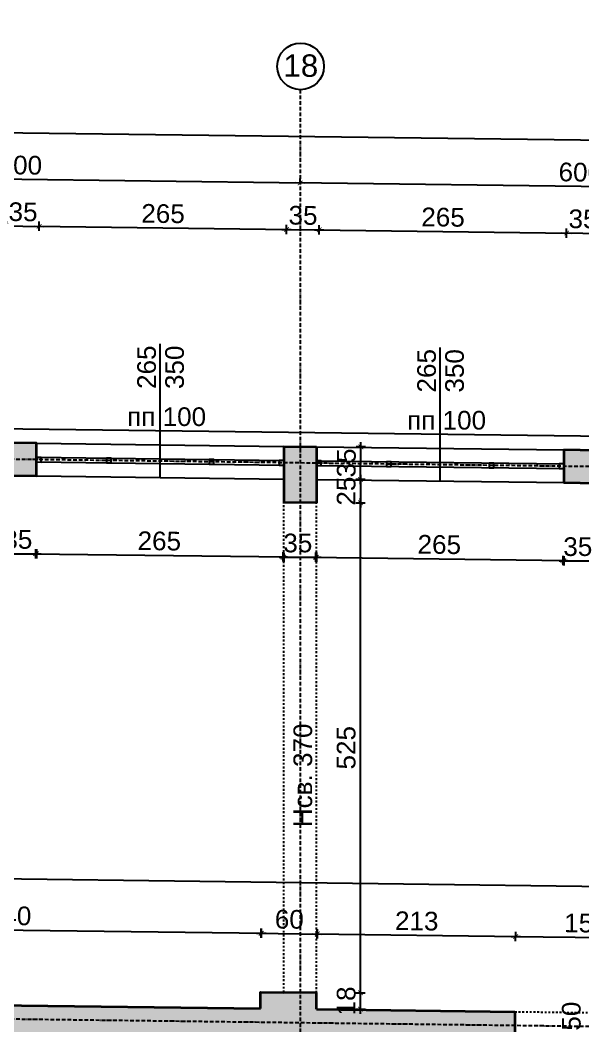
# Model space of a CAD drawing. Header units: inches. Extents: x -72385 to 39588, y -6525 to 66685.
# Drawn here: x -43225 to -42622, y 9387 to 10465 of the extents above; entities that cross this region are included whole.
import ezdxf

# ---------------------------------------------------------------- set-up
doc = ezdxf.new("R2010")
doc.units = ezdxf.units.IN
doc.header["$MEASUREMENT"] = 0
doc.linetypes.add('DashDot', pattern=[0.6, 0.4, -0.1, 0, -0.1])
doc.linetypes.add('Hidden', pattern=[0.4, 0.2, -0.2])
for name, color, linetype, lineweight in [('Изгледни линии', 253, 'Continuous', 25), ('Надписи Hсв', 252, 'Continuous', 25), ('Надписи врати', 252, 'Continuous', 25), ('Надписи коти външни', 252, 'Continuous', 25), ('Надписи коти вътрешни', 252, 'Continuous', 25), ('Надписи Оси', 252, 'Continuous', 25), ('Надписи прозорци', 252, 'Continuous', 25), ('Оси', 252, 'DashDot', 25), ('Прозорци', 251, 'Continuous', 25), ('Пунктир', 253, 'Hidden', 25), ('Разрезни линии', 7, 'Continuous', 35), ('Щрих стени', 254, 'Continuous', 25)]:
    doc.layers.add(name, color=color, linetype=linetype, lineweight=lineweight)
doc.styles.add('Arial Regular', font='arial.ttf')
doc.styles.get("Standard").update_dxf_attribs({"font": 'arial.ttf'})
doc.dimstyles.new('Annotative', dxfattribs={"dimscale": 0, "dimtxt": 20, "dimasz": 5, "dimexe": 5, "dimexo": 5, "dimgap": 5, "dimtad": 1, "dimdec": 0, "dimzin": 0, "dimdsep": 46, "dimtxsty": 'Standard', "dimblk": 'ARCHTICK', "dimcen": 5, "dimdle": 5, "dimadec": 0, "dimazin": 0, "dimtfac": 1, "dimtdec": 0, "dimtofl": 0, "dimtmove": 0, "dimatfit": 3, "dimldrblk": 'ARCHTICK', "dimfxl": 5, "dimfxlon": 1, "dimtolj": 1, "dimtzin": 0, "dimarcsym": 1})

# ---------------------------------------------------------------- blocks, each defined once
blk = doc.blocks.new('_ArchTick')
at = {"color": 0, "linetype": 'ByBlock', "const_width": 0.15}
blk.add_lwpolyline([(-0.5, -0.5), (0.5, 0.5)], dxfattribs=at)
blk = doc.blocks.new('*D1439')
at = {"layer": 'Defpoints', "color": 0, "ltscale": 50, "transparency": 16777216}
for p in [(-43242.3, 9977), (-43207.3, 9976.5), (-43207.3, 9893.1)]:
    blk.add_point(p, dxfattribs=at)
at = {"layer": 'Надписи коти вътрешни', "color": 0, "lineweight": -2, "ltscale": 50, "transparency": 16777216}
for p, q in [((-43242.3, 9898.1), (-43242.3, 9888.1)), ((-43207.3, 9898.1), (-43207.3, 9888.1)), ((-43247.3, 9893.1), (-43202.3, 9893.1))]:
    blk.add_line(p, q, dxfattribs=at)
at = {"layer": 'Надписи коти вътрешни', "color": 0, "lineweight": -2, "ltscale": 50, "transparency": 16777216, "xscale": 5, "yscale": 5, "zscale": 5, "rotation": 180}
blk.add_blockref('_ArchTick', (-43242.3, 9893.1), dxfattribs=at)
at = {"layer": 'Надписи коти вътрешни', "color": 0, "lineweight": -2, "ltscale": 50, "transparency": 16777216, "xscale": 5, "yscale": 5, "zscale": 5}
blk.add_blockref('_ArchTick', (-43207.3, 9893.1), dxfattribs=at)
at = {"layer": 'Надписи коти вътрешни', "color": 0, "ltscale": 50, "transparency": 16777216, "insert": (-43227.3, 9908.3), "char_height": 20, "attachment_point": 5}
blk.add_mtext('\\A1;35', dxfattribs=at)
blk = doc.blocks.new('*D1440')
at = {"layer": 'Defpoints', "color": 0, "ltscale": 50, "transparency": 16777216}
for p in [(-43207.3, 9976.5), (-42942.3, 9973.1), (-42943.4, 9889.8)]:
    blk.add_point(p, dxfattribs=at)
at = {"layer": 'Надписи коти вътрешни', "color": 0, "lineweight": -2, "ltscale": 50, "transparency": 16777216}
for p, q in [((-43208.3, 9898.2), (-43208.5, 9888.2)), ((-42943.3, 9894.8), (-42943.5, 9884.8)), ((-43213.4, 9893.2), (-42938.4, 9889.7))]:
    blk.add_line(p, q, dxfattribs=at)
at = {"layer": 'Надписи коти вътрешни', "color": 0, "lineweight": -2, "ltscale": 50, "transparency": 16777216, "xscale": 5, "yscale": 5, "zscale": 5}
for p, rotation in [((-43208.4, 9893.2), 179.2706286525463), ((-42943.4, 9889.8), 359.2706286525462)]:
    blk.add_blockref('_ArchTick', p, dxfattribs=dict(at, rotation=rotation))
at = {"layer": 'Надписи коти вътрешни', "color": 0, "ltscale": 50, "transparency": 16777216, "insert": (-43075.7, 9906.7), "char_height": 20, "attachment_point": 5, "rotation": 359.2706}
blk.add_mtext('\\A1;265', dxfattribs=at)
blk = doc.blocks.new('*D1441')
at = {"layer": 'Defpoints', "color": 0, "ltscale": 50, "transparency": 16777216}
for p in [(-42942.3, 9973.1), (-42907.3, 9972.7), (-42907.3, 9889.3)]:
    blk.add_point(p, dxfattribs=at)
at = {"layer": 'Надписи коти вътрешни', "color": 0, "lineweight": -2, "ltscale": 50, "transparency": 16777216}
for p, q in [((-42942.3, 9894.3), (-42942.3, 9884.3)), ((-42907.3, 9894.3), (-42907.3, 9884.3)), ((-42947.3, 9889.3), (-42902.3, 9889.3))]:
    blk.add_line(p, q, dxfattribs=at)
at = {"layer": 'Надписи коти вътрешни', "color": 0, "lineweight": -2, "ltscale": 50, "transparency": 16777216, "xscale": 5, "yscale": 5, "zscale": 5, "rotation": 180}
blk.add_blockref('_ArchTick', (-42942.3, 9889.3), dxfattribs=at)
at = {"layer": 'Надписи коти вътрешни', "color": 0, "lineweight": -2, "ltscale": 50, "transparency": 16777216, "xscale": 5, "yscale": 5, "zscale": 5}
blk.add_blockref('_ArchTick', (-42907.3, 9889.3), dxfattribs=at)
at = {"layer": 'Надписи коти вътрешни', "color": 0, "ltscale": 50, "transparency": 16777216, "insert": (-42927.3, 9904.5), "char_height": 20, "attachment_point": 5}
blk.add_mtext('\\A1;35', dxfattribs=at)
blk = doc.blocks.new('*D1442')
at = {"layer": 'Defpoints', "color": 0, "ltscale": 50, "transparency": 16777216}
for p in [(-42907.3, 9972.7), (-42642.3, 9969.3), (-42643.4, 9886)]:
    blk.add_point(p, dxfattribs=at)
at = {"layer": 'Надписи коти вътрешни', "color": 0, "lineweight": -2, "ltscale": 50, "transparency": 16777216}
for p, q in [((-42908.3, 9894.4), (-42908.5, 9884.4)), ((-42913.4, 9889.4), (-42638.4, 9885.9)), ((-42643.3, 9891), (-42643.5, 9881))]:
    blk.add_line(p, q, dxfattribs=at)
at = {"layer": 'Надписи коти вътрешни', "color": 0, "lineweight": -2, "ltscale": 50, "transparency": 16777216, "xscale": 5, "yscale": 5, "zscale": 5}
for p, rotation in [((-42908.4, 9889.4), 179.2706286525463), ((-42643.4, 9886), 359.2706286525462)]:
    blk.add_blockref('_ArchTick', p, dxfattribs=dict(at, rotation=rotation))
at = {"layer": 'Надписи коти вътрешни', "color": 0, "ltscale": 50, "transparency": 16777216, "insert": (-42775.7, 9902.9), "char_height": 20, "attachment_point": 5, "rotation": 359.2706}
blk.add_mtext('\\A1;265', dxfattribs=at)
blk = doc.blocks.new('*D1443')
at = {"layer": 'Defpoints', "color": 0, "ltscale": 50, "transparency": 16777216}
for p in [(-42642.3, 9969.3), (-42607.3, 9968.9), (-42607.3, 9885.4)]:
    blk.add_point(p, dxfattribs=at)
at = {"layer": 'Надписи коти вътрешни', "color": 0, "lineweight": -2, "ltscale": 50, "transparency": 16777216}
for p, q in [((-42647.3, 9885.4), (-42602.3, 9885.4)), ((-42642.3, 9890.4), (-42642.3, 9880.4)), ((-42607.3, 9890.4), (-42607.3, 9880.4))]:
    blk.add_line(p, q, dxfattribs=at)
at = {"layer": 'Надписи коти вътрешни', "color": 0, "lineweight": -2, "ltscale": 50, "transparency": 16777216, "xscale": 5, "yscale": 5, "zscale": 5, "rotation": 180}
blk.add_blockref('_ArchTick', (-42642.3, 9885.4), dxfattribs=at)
at = {"layer": 'Надписи коти вътрешни', "color": 0, "lineweight": -2, "ltscale": 50, "transparency": 16777216, "xscale": 5, "yscale": 5, "zscale": 5}
blk.add_blockref('_ArchTick', (-42607.3, 9885.4), dxfattribs=at)
at = {"layer": 'Надписи коти вътрешни', "color": 0, "ltscale": 50, "transparency": 16777216, "insert": (-42627.3, 9900.6), "char_height": 20, "attachment_point": 5}
blk.add_mtext('\\A1;35', dxfattribs=at)
blk = doc.blocks.new('*D1450')
at = {"layer": 'Defpoints', "color": 0, "ltscale": 50, "transparency": 16777216}
for p in [(-42966.3, 9486.4), (-43507.3, 9412.8), (-42967.4, 9405.9)]:
    blk.add_point(p, dxfattribs=at)
at = {"layer": 'Надписи коти вътрешни', "color": 0, "lineweight": -2, "ltscale": 50, "transparency": 16777216}
for p, q in [((-43506.4, 9488.3), (-43506.2, 9498.3)), ((-43511.3, 9493.4), (-42961.3, 9486.4)), ((-42966.4, 9481.4), (-42966.3, 9491.4))]:
    blk.add_line(p, q, dxfattribs=at)
at = {"layer": 'Надписи коти вътрешни', "color": 0, "lineweight": -2, "ltscale": 50, "transparency": 16777216, "xscale": 5, "yscale": 5, "zscale": 5}
for p, rotation in [((-43506.3, 9493.3), 179.2706286525489), ((-42966.3, 9486.4), 359.2706286525489)]:
    blk.add_blockref('_ArchTick', p, dxfattribs=dict(at, rotation=rotation))
at = {"layer": 'Надписи коти вътрешни', "color": 0, "ltscale": 50, "transparency": 16777216, "insert": (-43236.1, 9505.1), "char_height": 20, "attachment_point": 5, "rotation": 359.2706}
blk.add_mtext('\\A1;540', dxfattribs=at)
blk = doc.blocks.new('*D4514')
at = {"layer": 'Defpoints', "color": 0, "ltscale": 50, "transparency": 16777216}
for p in [(-42906.5, 9485.7), (-42967.4, 9423.4), (-42907.3, 9422.6)]:
    blk.add_point(p, dxfattribs=at)
at = {"layer": 'Надписи коти вътрешни', "color": 0, "lineweight": -2, "ltscale": 50, "transparency": 16777216}
for p, q in [((-42971.6, 9486.5), (-42901.5, 9485.6)), ((-42966.6, 9481.4), (-42966.5, 9491.4)), ((-42906.6, 9480.7), (-42906.5, 9490.7))]:
    blk.add_line(p, q, dxfattribs=at)
at = {"layer": 'Надписи коти вътрешни', "color": 0, "lineweight": -2, "ltscale": 50, "transparency": 16777216, "xscale": 5, "yscale": 5, "zscale": 5}
for p, rotation in [((-42966.6, 9486.4), 179.2706286525378), ((-42906.5, 9485.7), 359.2706286525378)]:
    blk.add_blockref('_ArchTick', p, dxfattribs=dict(at, rotation=rotation))
at = {"layer": 'Надписи коти вътрешни', "color": 0, "ltscale": 50, "transparency": 16777216, "insert": (-42936.4, 9501.3), "char_height": 20, "attachment_point": 5, "rotation": 359.2706}
blk.add_mtext('\\A1;60', dxfattribs=at)
blk = doc.blocks.new('*D1451')
at = {"layer": 'Defpoints', "color": 0, "ltscale": 50, "transparency": 16777216}
for p in [(-42693.8, 9483), (-42907.3, 9405.1), (-42694.8, 9402.4)]:
    blk.add_point(p, dxfattribs=at)
at = {"layer": 'Надписи коти вътрешни', "color": 0, "lineweight": -2, "ltscale": 50, "transparency": 16777216}
for p, q in [((-42911.3, 9485.7), (-42688.8, 9482.9)), ((-42906.4, 9480.7), (-42906.2, 9490.7)), ((-42693.9, 9478), (-42693.7, 9488))]:
    blk.add_line(p, q, dxfattribs=at)
at = {"layer": 'Надписи коти вътрешни', "color": 0, "lineweight": -2, "ltscale": 50, "transparency": 16777216, "xscale": 5, "yscale": 5, "zscale": 5}
for p, rotation in [((-42906.3, 9485.7), 179.2706286525492), ((-42693.8, 9483), 359.2706286525492)]:
    blk.add_blockref('_ArchTick', p, dxfattribs=dict(at, rotation=rotation))
at = {"layer": 'Надписи коти вътрешни', "color": 0, "ltscale": 50, "transparency": 16777216, "insert": (-42799.9, 9499.5), "char_height": 20, "attachment_point": 5, "rotation": 359.2706}
blk.add_mtext('\\A1;213', dxfattribs=at)
blk = doc.blocks.new('*D1452')
at = {"layer": 'Defpoints', "color": 0, "ltscale": 50, "transparency": 16777216}
for p in [(-42543.8, 9481.1), (-42694.8, 9402.4), (-42544.8, 9400.5)]:
    blk.add_point(p, dxfattribs=at)
at = {"layer": 'Надписи коти вътрешни', "color": 0, "lineweight": -2, "ltscale": 50, "transparency": 16777216}
for p, q in [((-42693.9, 9478), (-42693.7, 9488)), ((-42543.9, 9476.1), (-42543.7, 9486.1)), ((-42698.8, 9483), (-42538.8, 9481))]:
    blk.add_line(p, q, dxfattribs=at)
at = {"layer": 'Надписи коти вътрешни', "color": 0, "lineweight": -2, "ltscale": 50, "transparency": 16777216, "xscale": 5, "yscale": 5, "zscale": 5}
for p, rotation in [((-42693.8, 9483), 179.2706286525496), ((-42543.8, 9481.1), 359.2706286525496)]:
    blk.add_blockref('_ArchTick', p, dxfattribs=dict(at, rotation=rotation))
at = {"layer": 'Надписи коти вътрешни', "color": 0, "ltscale": 50, "transparency": 16777216, "insert": (-42618.6, 9497.2), "char_height": 20, "attachment_point": 5, "rotation": 359.2706}
blk.add_mtext('\\A1;150', dxfattribs=at)
blk = doc.blocks.new('*D8264')
at = {"layer": 'Defpoints', "color": 0, "ltscale": 50, "transparency": 16777216}
for p in [(-42338.3, 9533.4), (-44739.8, 9446), (-42339.8, 9415.4)]:
    blk.add_point(p, dxfattribs=at)
at = {"layer": 'Надписи коти вътрешни', "color": 0, "lineweight": -2, "ltscale": 50, "transparency": 16777216}
for p, q in [((-44743.3, 9564), (-42333.3, 9533.3)), ((-44738.4, 9559), (-44738.3, 9569)), ((-42338.4, 9528.4), (-42338.3, 9538.4))]:
    blk.add_line(p, q, dxfattribs=at)
at = {"layer": 'Надписи коти вътрешни', "color": 0, "lineweight": -2, "ltscale": 50, "transparency": 16777216, "xscale": 5, "yscale": 5, "zscale": 5}
for p, rotation in [((-44738.3, 9564), 179.2706286525474), ((-42338.3, 9533.4), 359.2706286525474)]:
    blk.add_blockref('_ArchTick', p, dxfattribs=dict(at, rotation=rotation))
at = {"layer": 'Надписи коти вътрешни', "color": 0, "ltscale": 50, "transparency": 16777216, "insert": (-43622.7, 9565), "char_height": 20, "attachment_point": 5, "rotation": 359.2706}
blk.add_mtext('\\A1;2400', dxfattribs=at)
blk = doc.blocks.new('*D1460')
at = {"layer": 'Defpoints', "color": 0, "ltscale": 50, "transparency": 16777216}
for p in [(-42907.3, 9972.7), (-42907.3, 9947.7), (-42860.2, 9947.7)]:
    blk.add_point(p, dxfattribs=at)
at = {"layer": 'Надписи коти вътрешни', "color": 0, "lineweight": -2, "ltscale": 50, "transparency": 16777216}
for p, q in [((-42865.2, 9972.7), (-42855.2, 9972.7)), ((-42860.2, 9977.7), (-42860.2, 9942.7)), ((-42865.2, 9947.7), (-42855.2, 9947.7))]:
    blk.add_line(p, q, dxfattribs=at)
at = {"layer": 'Надписи коти вътрешни', "color": 0, "lineweight": -2, "ltscale": 50, "transparency": 16777216, "xscale": 5, "yscale": 5, "zscale": 5}
for p, rotation in [((-42860.2, 9972.7), 90), ((-42860.2, 9947.7), 270)]:
    blk.add_blockref('_ArchTick', p, dxfattribs=dict(at, rotation=rotation))
at = {"layer": 'Надписи коти вътрешни', "color": 0, "ltscale": 50, "transparency": 16777216, "insert": (-42875.4, 9960.2), "char_height": 20, "attachment_point": 5, "rotation": 90}
blk.add_mtext('\\A1;25', dxfattribs=at)
blk = doc.blocks.new('*D1461')
at = {"layer": 'Defpoints', "color": 0, "ltscale": 50, "transparency": 16777216}
for p in [(-42907.3, 9947.7), (-42860.2, 9947.7), (-42907.3, 9422.6)]:
    blk.add_point(p, dxfattribs=at)
at = {"layer": 'Надписи коти вътрешни', "color": 0, "lineweight": -2, "ltscale": 50, "transparency": 16777216}
for p, q in [((-42860.2, 9417.6), (-42860.2, 9952.7)), ((-42865.2, 9947.7), (-42855.2, 9947.7)), ((-42865.2, 9422.6), (-42855.2, 9422.6))]:
    blk.add_line(p, q, dxfattribs=at)
at = {"layer": 'Надписи коти вътрешни', "color": 0, "lineweight": -2, "ltscale": 50, "transparency": 16777216, "xscale": 5, "yscale": 5, "zscale": 5}
for p, rotation in [((-42860.2, 9947.7), 90), ((-42860.2, 9422.6), 270)]:
    blk.add_blockref('_ArchTick', p, dxfattribs=dict(at, rotation=rotation))
at = {"layer": 'Надписи коти вътрешни', "color": 0, "ltscale": 50, "transparency": 16777216, "insert": (-42875.4, 9685.2), "char_height": 20, "attachment_point": 5, "rotation": 90}
blk.add_mtext('\\A1;525', dxfattribs=at)
blk = doc.blocks.new('*D1459')
at = {"layer": 'Defpoints', "color": 0, "ltscale": 50, "transparency": 16777216}
for p in [(-42907.3, 9422.6), (-42860.2, 9422.6), (-42907.3, 9405.1)]:
    blk.add_point(p, dxfattribs=at)
at = {"layer": 'Надписи коти вътрешни', "color": 0, "lineweight": -2, "ltscale": 50, "transparency": 16777216}
for p, q in [((-42865.2, 9422.6), (-42855.2, 9422.6)), ((-42860.2, 9400.1), (-42860.2, 9427.6)), ((-42865.2, 9405.1), (-42855.2, 9405.1))]:
    blk.add_line(p, q, dxfattribs=at)
at = {"layer": 'Надписи коти вътрешни', "color": 0, "lineweight": -2, "ltscale": 50, "transparency": 16777216, "xscale": 5, "yscale": 5, "zscale": 5}
for p, rotation in [((-42860.2, 9422.6), 90), ((-42860.2, 9405.1), 270)]:
    blk.add_blockref('_ArchTick', p, dxfattribs=dict(at, rotation=rotation))
at = {"layer": 'Надписи коти вътрешни', "color": 0, "ltscale": 50, "transparency": 16777216, "insert": (-42875.4, 9413.9), "char_height": 20, "attachment_point": 5, "rotation": 90}
blk.add_mtext('\\A1;18', dxfattribs=at)
blk = doc.blocks.new('*D1526')
at = {"layer": 'Defpoints', "color": 0, "ltscale": 50, "transparency": 16777216}
for p in [(-45339.8, 9406.1), (-42339.8, 9367.9), (-42341.3, 9255.3)]:
    blk.add_point(p, dxfattribs=at)
at = {"layer": 'Надписи коти вътрешни', "color": 0, "lineweight": -2, "ltscale": 50, "transparency": 16777216}
for p, q in [((-45346.3, 9293.6), (-42336.3, 9255.2)), ((-45341.2, 9298.5), (-45341.3, 9288.5)), ((-42341.2, 9260.3), (-42341.3, 9250.3))]:
    blk.add_line(p, q, dxfattribs=at)
at = {"layer": 'Надписи коти вътрешни', "color": 0, "lineweight": -2, "ltscale": 50, "transparency": 16777216, "xscale": 5, "yscale": 5, "zscale": 5}
for p, rotation in [((-45341.3, 9293.5), 179.2695628620502), ((-42341.3, 9255.3), 359.2695628620502)]:
    blk.add_blockref('_ArchTick', p, dxfattribs=dict(at, rotation=rotation))
at = {"layer": 'Надписи коти вътрешни', "color": 0, "ltscale": 50, "transparency": 16777216, "insert": (-43841.1, 9289.6), "char_height": 20, "attachment_point": 5, "rotation": 359.2696}
blk.add_mtext('\\A1;3000', dxfattribs=at)
blk = doc.blocks.new('*D6202')
at = {"layer": 'Defpoints', "color": 0, "ltscale": 50, "transparency": 16777216}
for p in [(-43204.4, 10244), (-43242.3, 10012), (-43207.3, 10011.5)]:
    blk.add_point(p, dxfattribs=at)
at = {"layer": 'Надписи коти външни', "color": 0, "lineweight": -2, "ltscale": 50, "transparency": 16777216}
for p, q in [((-43244.4, 10244.5), (-43199.4, 10243.9)), ((-43239.4, 10239.4), (-43239.3, 10249.4)), ((-43204.4, 10239), (-43204.3, 10249))]:
    blk.add_line(p, q, dxfattribs=at)
at = {"layer": 'Надписи коти външни', "color": 0, "lineweight": -2, "ltscale": 50, "transparency": 16777216, "xscale": 5, "yscale": 5, "zscale": 5}
for p, rotation in [((-43239.4, 10244.4), 179.2706286525403), ((-43204.4, 10244), 359.2706286525403)]:
    blk.add_blockref('_ArchTick', p, dxfattribs=dict(at, rotation=rotation))
at = {"layer": 'Надписи коти външни', "color": 0, "ltscale": 50, "transparency": 16777216, "insert": (-43221.7, 10259.4), "char_height": 20, "attachment_point": 5, "rotation": 359.2706}
blk.add_mtext('\\A1;35', dxfattribs=at)
blk = doc.blocks.new('*D6203')
at = {"layer": 'Defpoints', "color": 0, "ltscale": 50, "transparency": 16777216}
for p in [(-42939.4, 10240.6), (-43207.3, 10011.5), (-42942.3, 10008.1)]:
    blk.add_point(p, dxfattribs=at)
at = {"layer": 'Надписи коти външни', "color": 0, "lineweight": -2, "ltscale": 50, "transparency": 16777216}
for p, q in [((-43209.4, 10244.1), (-42934.4, 10240.6)), ((-43204.4, 10239), (-43204.3, 10249)), ((-42939.4, 10235.6), (-42939.3, 10245.6))]:
    blk.add_line(p, q, dxfattribs=at)
at = {"layer": 'Надписи коти външни', "color": 0, "lineweight": -2, "ltscale": 50, "transparency": 16777216, "xscale": 5, "yscale": 5, "zscale": 5}
for p, rotation in [((-43204.4, 10244), 179.2706286525447), ((-42939.4, 10240.6), 359.2706286525447)]:
    blk.add_blockref('_ArchTick', p, dxfattribs=dict(at, rotation=rotation))
at = {"layer": 'Надписи коти външни', "color": 0, "ltscale": 50, "transparency": 16777216, "insert": (-43071.7, 10257.5), "char_height": 20, "attachment_point": 5, "rotation": 359.2706}
blk.add_mtext('\\A1;265', dxfattribs=at)
blk = doc.blocks.new('*D6191')
at = {"layer": 'Defpoints', "color": 0, "ltscale": 50, "transparency": 16777216}
for p in [(-42904.4, 10240.2), (-42942.3, 10008.1), (-42907.3, 10007.7)]:
    blk.add_point(p, dxfattribs=at)
at = {"layer": 'Надписи коти външни', "color": 0, "lineweight": -2, "ltscale": 50, "transparency": 16777216}
for p, q in [((-42944.4, 10240.7), (-42899.4, 10240.1)), ((-42939.4, 10235.6), (-42939.3, 10245.6)), ((-42904.4, 10235.2), (-42904.3, 10245.2))]:
    blk.add_line(p, q, dxfattribs=at)
at = {"layer": 'Надписи коти външни', "color": 0, "lineweight": -2, "ltscale": 50, "transparency": 16777216, "xscale": 5, "yscale": 5, "zscale": 5}
for p, rotation in [((-42939.4, 10240.6), 179.2706286525463), ((-42904.4, 10240.2), 359.2706286525462)]:
    blk.add_blockref('_ArchTick', p, dxfattribs=dict(at, rotation=rotation))
at = {"layer": 'Надписи коти външни', "color": 0, "ltscale": 50, "transparency": 16777216, "insert": (-42921.7, 10255.6), "char_height": 20, "attachment_point": 5, "rotation": 359.2706}
blk.add_mtext('\\A1;35', dxfattribs=at)
blk = doc.blocks.new('*D6192')
at = {"layer": 'Defpoints', "color": 0, "ltscale": 50, "transparency": 16777216}
for p in [(-42639.4, 10236.8), (-42907.3, 10007.7), (-42642.3, 10004.3)]:
    blk.add_point(p, dxfattribs=at)
at = {"layer": 'Надписи коти външни', "color": 0, "lineweight": -2, "ltscale": 50, "transparency": 16777216}
for p, q in [((-42909.4, 10240.2), (-42634.4, 10236.7)), ((-42904.4, 10235.2), (-42904.3, 10245.2)), ((-42639.4, 10231.8), (-42639.3, 10241.8))]:
    blk.add_line(p, q, dxfattribs=at)
at = {"layer": 'Надписи коти външни', "color": 0, "lineweight": -2, "ltscale": 50, "transparency": 16777216, "xscale": 5, "yscale": 5, "zscale": 5}
for p, rotation in [((-42904.4, 10240.2), 179.270628652547), ((-42639.4, 10236.8), 359.270628652547)]:
    blk.add_blockref('_ArchTick', p, dxfattribs=dict(at, rotation=rotation))
at = {"layer": 'Надписи коти външни', "color": 0, "ltscale": 50, "transparency": 16777216, "insert": (-42771.7, 10253.7), "char_height": 20, "attachment_point": 5, "rotation": 359.2706}
blk.add_mtext('\\A1;265', dxfattribs=at)
blk = doc.blocks.new('*D6193')
at = {"layer": 'Defpoints', "color": 0, "ltscale": 50, "transparency": 16777216}
for p in [(-42604.4, 10236.4), (-42642.3, 10004.3), (-42607.3, 10003.9)]:
    blk.add_point(p, dxfattribs=at)
at = {"layer": 'Надписи коти външни', "color": 0, "lineweight": -2, "ltscale": 50, "transparency": 16777216}
for p, q in [((-42639.4, 10231.8), (-42639.3, 10241.8)), ((-42604.4, 10231.4), (-42604.3, 10241.4)), ((-42644.4, 10236.9), (-42599.4, 10236.3))]:
    blk.add_line(p, q, dxfattribs=at)
at = {"layer": 'Надписи коти външни', "color": 0, "lineweight": -2, "ltscale": 50, "transparency": 16777216, "xscale": 5, "yscale": 5, "zscale": 5}
for p, rotation in [((-42639.4, 10236.8), 179.2706286525522), ((-42604.4, 10236.4), 359.2706286525522)]:
    blk.add_blockref('_ArchTick', p, dxfattribs=dict(at, rotation=rotation))
at = {"layer": 'Надписи коти външни', "color": 0, "ltscale": 50, "transparency": 16777216, "insert": (-42621.7, 10251.8), "char_height": 20, "attachment_point": 5, "rotation": 359.2706}
blk.add_mtext('\\A1;35', dxfattribs=at)
blk = doc.blocks.new('*D6215')
at = {"layer": 'Defpoints', "color": 0, "ltscale": 50, "transparency": 16777216}
for p in [(-42924.8, 10290.4), (-42924.8, 10290.4), (-42324.8, 10283)]:
    blk.add_point(p, dxfattribs=at)
at = {"layer": 'Надписи коти външни', "color": 0, "lineweight": -2, "ltscale": 50, "transparency": 16777216}
for p, q in [((-42924.8, 10290.4), (-42924.8, 10295.4)), ((-42319.8, 10282.9), (-42929.8, 10290.5)), ((-42324.8, 10283), (-42324.8, 10288))]:
    blk.add_line(p, q, dxfattribs=at)
at = {"layer": 'Надписи коти външни', "color": 0, "lineweight": -2, "ltscale": 50, "transparency": 16777216, "xscale": 5, "yscale": 5, "zscale": 5}
for p, rotation in [((-42924.8, 10290.4), 179.2893056029436), ((-42324.8, 10283), 359.2893056029436)]:
    blk.add_blockref('_ArchTick', p, dxfattribs=dict(at, rotation=rotation))
at = {"layer": 'Надписи коти външни', "color": 0, "ltscale": 50, "transparency": 16777216, "insert": (-42624.6, 10301.9), "char_height": 20, "attachment_point": 5, "rotation": 359.2893}
blk.add_mtext('\\A1;600', dxfattribs=at)
blk = doc.blocks.new('*D6230')
at = {"layer": 'Defpoints', "color": 0, "ltscale": 50, "transparency": 16777216}
for p in [(-43524.8, 10298.1), (-43524.8, 10298.1), (-42924.8, 10290.4)]:
    blk.add_point(p, dxfattribs=at)
at = {"layer": 'Надписи коти външни', "color": 0, "lineweight": -2, "ltscale": 50, "transparency": 16777216}
for p, q in [((-42919.8, 10290.4), (-43529.8, 10298.1)), ((-43524.8, 10298.1), (-43524.8, 10303.1)), ((-42924.8, 10290.4), (-42924.8, 10295.4))]:
    blk.add_line(p, q, dxfattribs=at)
at = {"layer": 'Надписи коти външни', "color": 0, "lineweight": -2, "ltscale": 50, "transparency": 16777216, "xscale": 5, "yscale": 5, "zscale": 5}
for p, rotation in [((-43524.8, 10298.1), 179.2706286525473), ((-42924.8, 10290.4), 359.2706286525473)]:
    blk.add_blockref('_ArchTick', p, dxfattribs=dict(at, rotation=rotation))
at = {"layer": 'Надписи коти външни', "color": 0, "ltscale": 50, "transparency": 16777216, "insert": (-43224.6, 10309.5), "char_height": 20, "attachment_point": 5, "rotation": 359.2706}
blk.add_mtext('\\A1;600', dxfattribs=at)
blk = doc.blocks.new('*D6241')
at = {"layer": 'Defpoints', "color": 0, "ltscale": 50, "transparency": 16777216}
for p in [(-40218.1, 10306), (-52317.3, 10127.5), (-40222.3, 9973.5)]:
    blk.add_point(p, dxfattribs=at)
at = {"layer": 'Надписи коти външни', "color": 0, "lineweight": -2, "ltscale": 50, "transparency": 16777216}
for p, q in [((-52318.1, 10460), (-40213.1, 10305.9)), ((-52313.2, 10455), (-52313, 10465)), ((-40218.2, 10301), (-40218, 10311))]:
    blk.add_line(p, q, dxfattribs=at)
at = {"layer": 'Надписи коти външни', "color": 0, "lineweight": -2, "ltscale": 50, "transparency": 16777216, "xscale": 5, "yscale": 5, "zscale": 5}
for p, rotation in [((-52313.1, 10460), 179.2706286525472), ((-40218.1, 10306), 359.2706286525473)]:
    blk.add_blockref('_ArchTick', p, dxfattribs=dict(at, rotation=rotation))
at = {"layer": 'Надписи коти външни', "color": 0, "ltscale": 50, "transparency": 16777216, "insert": (-46265.4, 10398.2), "char_height": 20, "attachment_point": 5, "rotation": 359.2706}
blk.add_mtext('\\A1;12095', dxfattribs=at)
blk = doc.blocks.new('*D7811')
at = {"layer": 'Defpoints', "color": 0, "ltscale": 10, "transparency": 16777216}
for p in [(-42859.7, 10007.7), (-42721.4, 10005.9), (-42721.8, 9970.9)]:
    blk.add_point(p, dxfattribs=at)
at = {"layer": 'Надписи коти вътрешни', "color": 0, "lineweight": -2, "ltscale": 10, "transparency": 16777216}
for p, q in [((-42860.2, 9967.7), (-42859.7, 10012.7)), ((-42854.7, 10007.6), (-42864.7, 10007.8)), ((-42855.2, 9972.6), (-42865.2, 9972.8))]:
    blk.add_line(p, q, dxfattribs=at)
at = {"layer": 'Надписи коти вътрешни', "color": 0, "lineweight": -2, "ltscale": 10, "transparency": 16777216, "xscale": 5, "yscale": 5, "zscale": 5}
for p, rotation in [((-42859.7, 10007.7), 89.27062865255718), ((-42860.2, 9972.7), 269.2706286525572)]:
    blk.add_blockref('_ArchTick', p, dxfattribs=dict(at, rotation=rotation))
at = {"layer": 'Надписи коти вътрешни', "color": 0, "ltscale": 10, "transparency": 16777216, "insert": (-42875.2, 9990.4), "char_height": 20, "attachment_point": 5, "rotation": 89.2706}
blk.add_mtext('\\A1;35', dxfattribs=at)

msp = doc.modelspace()

# ---------------------------------------------------------------- hatches: boundary and pattern name
at = {"layer": 'Щрих стени', "ltscale": 10}
h = msp.add_hatch(color=256, dxfattribs=at)
h.dxf.hatch_style = 1
h.paths.add_polyline_path([(-45319.8, 9453.4), (-45372.3, 9454), (-45372.3, 9436.5), (-45449.8, 9437.5), (-45449.8, 9407.5), (-45369.8, 9406.5), (-45369.8, 9196.5), (-45339.8, 9196.1), (-45339.8, 9406.1), (-44772.3, 9398.9), (-44772.3, 9381.4), (-44737.3, 9380.9), (-44737.3, 9398.4), (-44172.3, 9391.2), (-44172.3, 9373.7), (-44137.3, 9373.3), (-44137.3, 9390.8), (-43572.3, 9383.6), (-43572.3, 9366.1), (-43507.3, 9365.3), (-43507.3, 9382.8), (-42942.3, 9375.6), (-42942.3, 9358.1), (-42907.3, 9357.6), (-42907.3, 9375.1), (-42694.8, 9372.4), (-42694.8, 9402.4), (-42907.3, 9405.1), (-42907.3, 9422.6), (-42942.3, 9423.1), (-42967.4, 9423.4), (-42967.4, 9405.9), (-43507.3, 9412.8), (-43507.3, 9430.3), (-43572.3, 9431.1), (-43572.3, 9413.6), (-44137.3, 9420.8), (-44137.3, 9438.3), (-44172.3, 9438.8), (-44197.4, 9439.1), (-44197.4, 9421.6), (-44737.3, 9428.4), (-44737.3, 9445.9), (-44739.8, 9446), (-44739.8, 9793.5), (-44769.8, 9793.9), (-44769.8, 9446.4), (-44772.3, 9446.4), (-44772.3, 9428.9), (-45319.8, 9435.9)])
h.paths.add_polyline_path([(-45337.3, 10038.6), (-45372.3, 10039.1), (-45372.3, 9979.1), (-45337.3, 9978.6)])
h.paths.add_polyline_path([(-45037.3, 10034.8), (-45072.3, 10035.3), (-45072.3, 10000.3), (-45037.3, 9999.8)])
h.paths.add_polyline_path([(-44737.3, 10031), (-44772.3, 10031.4), (-44772.3, 9971.4), (-44769.8, 9971.4), (-44769.8, 9943.9), (-44739.8, 9943.5), (-44739.8, 9971), (-44737.3, 9971)])
h.paths.add_polyline_path([(-44437.3, 10027.2), (-44472.3, 10027.6), (-44472.3, 9992.6), (-44437.3, 9992.2)])
h.paths.add_polyline_path([(-44137.3, 10023.4), (-44172.3, 10023.8), (-44172.3, 9963.8), (-44137.3, 9963.3)])
h.paths.add_polyline_path([(-43837.3, 10019.5), (-43872.3, 10020), (-43872.3, 9985), (-43837.3, 9984.5)])
h.paths.add_polyline_path([(-43507.3, 10015.3), (-43572.3, 10016.2), (-43572.3, 9956.2), (-43507.3, 9955.3)])
h.paths.add_polyline_path([(-43207.3, 10011.5), (-43242.3, 10012), (-43242.3, 9977), (-43207.3, 9976.5)])
h.paths.add_polyline_path([(-42907.3, 10007.7), (-42942.3, 10008.1), (-42942.3, 9948.1), (-42907.3, 9947.7)])
h.paths.add_polyline_path([(-42607.3, 10003.9), (-42642.3, 10004.3), (-42642.3, 9969.3), (-42607.3, 9968.9)])
h.paths.add_polyline_path([(-42307.3, 10000.1), (-42342.3, 10000.5), (-42342.3, 9940.5), (-42339.8, 9940.5), (-42339.8, 9913), (-42309.8, 9912.6), (-42309.8, 9940.1), (-42307.3, 9940.1)])
h.paths.add_polyline_path([(-42307.3, 9415), (-42309.8, 9415), (-42309.8, 9762.6), (-42339.8, 9763), (-42339.8, 9415.4), (-42342.3, 9415.5), (-42342.3, 9398), (-42544.8, 9400.5), (-42544.8, 9370.5), (-42342.3, 9368), (-42342.3, 9350.4), (-42339.8, 9350.4), (-42339.8, 8815.4), (-42342.3, 8815.4), (-42342.3, 8750.4), (-42339.8, 8750.4), (-42339.8, 8560.4), (-42309.8, 8560), (-42309.8, 8750), (-42307.3, 8750), (-42307.3, 8815), (-42309.8, 8815), (-42309.8, 9350), (-42307.3, 9350)])

# ---------------------------------------------------------------- linework, layer by layer
at = {"layer": 'Изгледни линии', "ltscale": 50}
for p, q in [((-41127.3, 10000), (-45937.3, 10061.3)), ((-43207.3, 10011.5), (-42942.3, 10008.1)), ((-42907.3, 10007.7), (-42642.3, 10004.3)), ((-43207.3, 9976.5), (-42942.3, 9973.1)), ((-42907.3, 9972.7), (-42642.3, 9969.3))]:
    msp.add_line(p, q, dxfattribs=at)
at = {"layer": 'Надписи Оси', "ltscale": 50}
msp.add_circle((-42924.4, 10415.4), 25, dxfattribs=at)
at = {"layer": 'Надписи прозорци', "ltscale": 50}
for p, q in [((-43074.8, 9974.8), (-43074.8, 10118)), ((-42774.8, 9971), (-42774.8, 10114.2))]:
    msp.add_line(p, q, dxfattribs=at)
at = {"layer": 'Оси', "ltscale": 10}
for p, q in [((-42924.8, 10390.4), (-42924.8, 7790.2)), ((-39839.8, 9951.1), (-52699.8, 10114.9)), ((-39839.8, 9351.1), (-52699.8, 9514.8))]:
    msp.add_line(p, q, dxfattribs=at)
at = {"layer": 'Прозорци', "ltscale": 50}
for p, q in [((-43207.3, 9996.5), (-42942.3, 9993.1)), ((-43207.3, 9991.5), (-42942.3, 9988.1)), ((-42907.3, 9992.7), (-42642.3, 9989.3)), ((-42907.3, 9987.7), (-42642.3, 9984.3))]:
    msp.add_line(p, q, dxfattribs=at)
for points in [[(-43207.3, 9991.5), (-43202.3, 9991.4), (-43202.3, 9996.4), (-43207.3, 9996.5), (-43207.3, 9991.5)], [(-43132.3, 9990.6), (-43127.3, 9990.5), (-43127.3, 9995.5), (-43132.3, 9995.6), (-43132.3, 9990.6)], [(-43022.4, 9989.2), (-43017.4, 9989.1), (-43017.3, 9994.1), (-43022.3, 9994.2), (-43022.4, 9989.2)], [(-42947.4, 9988.2), (-42942.4, 9988.1), (-42942.3, 9993.1), (-42947.3, 9993.2), (-42947.4, 9988.2)], [(-42907.3, 9987.7), (-42902.3, 9987.6), (-42902.3, 9992.6), (-42907.3, 9992.7), (-42907.3, 9987.7)], [(-42832.3, 9986.7), (-42827.3, 9986.7), (-42827.3, 9991.7), (-42832.3, 9991.7), (-42832.3, 9986.7)], [(-42722.4, 9985.3), (-42717.4, 9985.3), (-42717.3, 9990.3), (-42722.3, 9990.3), (-42722.4, 9985.3)], [(-42647.4, 9984.4), (-42642.4, 9984.3), (-42642.3, 9989.3), (-42647.3, 9989.4), (-42647.4, 9984.4)]]:
    msp.add_lwpolyline(points, dxfattribs=at)
at = {"layer": 'Пунктир', "ltscale": 10}
for p, q in [((-42942.3, 9423.1), (-42942.3, 9948.1)), ((-42907.3, 9422.6), (-42907.3, 9947.7)), ((-42694.8, 9402.4), (-42544.8, 9400.5))]:
    msp.add_line(p, q, dxfattribs=at)
at = {"layer": 'Разрезни линии', "ltscale": 50}
for p, q in [((-42942.3, 10008.1), (-42907.3, 10007.7)), ((-42942.3, 10008.1), (-42942.3, 9948.1)), ((-42907.3, 10007.7), (-42907.3, 9947.7)), ((-42907.3, 9947.7), (-42942.3, 9948.1)), ((-43507.3, 9412.8), (-42967.4, 9405.9)), ((-42907.3, 9405.1), (-42694.8, 9402.4)), ((-42694.8, 9402.4), (-42694.8, 9372.4))]:
    msp.add_line(p, q, dxfattribs=at)
for points in [[(-43242.3, 10012), (-43242.3, 9977), (-43207.3, 9976.5), (-43207.3, 10011.5)], [(-42642.3, 10004.3), (-42642.3, 9969.3), (-42607.3, 9968.9), (-42607.3, 10003.9)]]:
    msp.add_lwpolyline(points, close=True, dxfattribs=at)
for points in [[(-42967.4, 9405.9), (-42967.4, 9423.4), (-42942.4, 9423.1)], [(-42907.3, 9405.1), (-42907.3, 9422.6), (-42942.3, 9423.1)]]:
    msp.add_lwpolyline(points, dxfattribs=at)

# ---------------------------------------------------------------- texts
at = {"layer": 'Надписи Hсв', "ltscale": 100, "insert": (-42932, 9600.1), "char_height": 20, "width": 180.489, "attachment_point": 1, "rotation": 90, "style": 'Arial Regular'}
msp.add_mtext('\\pxt8;Hсв. 370', dxfattribs=at)
at = {"layer": 'Надписи врати', "ltscale": 100, "insert": (-42644.3, 9366.5), "char_height": 20, "width": 180.489, "attachment_point": 1, "rotation": 90, "style": 'Arial Regular'}
msp.add_mtext('150', dxfattribs=at)
at = {"layer": 'Надписи Оси', "ltscale": 100, "insert": (-42937.7, 10428.2), "char_height": 24, "width": 27.213, "attachment_point": 1, "style": 'Arial Regular'}
msp.add_mtext('\\pxqc;18', dxfattribs=at)
at = {"layer": 'Надписи прозорци', "ltscale": 100, "char_height": 20, "width": 180.489, "attachment_point": 1, "rotation": 90, "style": 'Arial Regular'}
for s, insert in [('265', (-43099.4, 10069.7)), ('350', (-43069.4, 10069.6)), ('265', (-42799.4, 10065.9)), ('350', (-42769.4, 10065.8))]:
    msp.add_mtext(s, dxfattribs=dict(at, insert=insert))
at = {"layer": 'Надписи прозорци', "ltscale": 100, "char_height": 20, "width": 180.489, "attachment_point": 1, "style": 'Arial Regular'}
for insert in [(-43110.2, 10050), (-42810.2, 10046.2)]:
    msp.add_mtext('пп 100', dxfattribs=dict(at, insert=insert))

# ---------------------------------------------------------------- dimensions: what is measured, and where the dimension line sits
at = {"layer": 'Надписи коти външни', "ltscale": 50}
dim = msp.add_aligned_dim(p1=(-52317.3, 10127.5), p2=(-40222.3, 9973.5), distance=332.5, text='12095', dimstyle='Annotative', override={"dimscale": 0, "dimtix": 0, "dimtofl": 0, "dimtmove": 0, "dimatfit": 3}, dxfattribs=at)
dim.commit()
dim.dimension.update_dxf_attribs({"geometry": '*D6241', "text_midpoint": (-46265.4, 10398.2)})
for p1, p2, distance, picture, middle in [((-42924.8, 10290.4), (-43524.8, 10298.1), 0, '*D6230', (-43224.6, 10309.5)), ((-42324.8, 10283), (-42924.8, 10290.4), 0, '*D6215', (-42624.6, 10301.9)), ((-43207.3, 10011.5), (-42942.3, 10008.1), 232.5, '*D6203', (-43071.7, 10257.5)), ((-42907.3, 10007.7), (-42642.3, 10004.3), 232.5, '*D6192', (-42771.7, 10253.7))]:
    dim = msp.add_aligned_dim(p1=p1, p2=p2, distance=distance, dimstyle='Annotative', override={"dimscale": 0, "dimtix": 0, "dimtofl": 0, "dimtmove": 0, "dimatfit": 3}, dxfattribs=at)
    dim.commit()
    dim.dimension.update_dxf_attribs({"geometry": picture, "text_midpoint": middle})
for base, p1, p2, picture, middle in [((-43204.4, 10244), (-43242.3, 10012), (-43207.3, 10011.5), '*D6202', (-43221.9, 10244.2)), ((-42904.4, 10240.2), (-42942.3, 10008.1), (-42907.3, 10007.7), '*D6191', (-42921.9, 10240.4)), ((-42604.4, 10236.4), (-42642.3, 10004.3), (-42607.3, 10003.9), '*D6193', (-42621.9, 10236.6))]:
    dim = msp.add_linear_dim(base=base, p1=p1, p2=p2, angle=359.2706, dimstyle='Annotative', override={"dimscale": 0, "dimtix": 0, "dimtofl": 0, "dimtmove": 0, "dimatfit": 3}, dxfattribs=at)
    dim.commit()
    dim.dimension.update_dxf_attribs({"geometry": picture, "text_midpoint": middle, "dimtype": 129})
at = {"layer": 'Надписи коти вътрешни', "ltscale": 10}
dim = msp.add_linear_dim(base=(-42859.7, 10007.7), p1=(-42721.8, 9970.9), p2=(-42721.4, 10005.9), angle=89.2706, dimstyle='Annotative', override={"dimscale": 0, "dimtix": 0, "dimtofl": 0, "dimtmove": 0, "dimatfit": 3}, dxfattribs=at)
dim.commit()
dim.dimension.update_dxf_attribs({"geometry": '*D7811', "text_midpoint": (-42860, 9990.2), "dimtype": 129})
at = {"layer": 'Надписи коти вътрешни', "ltscale": 50}
for base, p1, p2, picture, middle in [((-43207.3, 9893.1), (-43242.3, 9977), (-43207.3, 9976.5), '*D1439', (-43227.3, 9893.1)), ((-42907.3, 9889.3), (-42942.3, 9973.1), (-42907.3, 9972.7), '*D1441', (-42927.3, 9889.3)), ((-42607.3, 9885.4), (-42642.3, 9969.3), (-42607.3, 9968.9), '*D1443', (-42627.3, 9885.4))]:
    dim = msp.add_linear_dim(base=base, p1=p1, p2=p2, dimstyle='Annotative', override={"dimscale": 0, "dimtix": 0, "dimtofl": 0, "dimtmove": 0, "dimatfit": 3}, dxfattribs=at)
    dim.commit()
    dim.dimension.update_dxf_attribs({"geometry": picture, "text_midpoint": middle, "dimtype": 128})
for p1, p2, distance, picture, middle in [((-43207.3, 9976.5), (-42942.3, 9973.1), -83.3, '*D1440', (-43075.7, 9906.7)), ((-42907.3, 9972.7), (-42642.3, 9969.3), -83.3, '*D1442', (-42775.7, 9902.9)), ((-43507.3, 9412.8), (-42967.4, 9405.9), 80.5, '*D1450', (-43236.1, 9505.1)), ((-42967.4, 9423.4), (-42907.3, 9422.6), 63, '*D4514', (-42936.4, 9501.3)), ((-42907.3, 9405.1), (-42694.8, 9402.4), 80.5, '*D1451', (-42799.9, 9499.5)), ((-42694.8, 9402.4), (-42544.8, 9400.5), 80.5, '*D1452', (-42618.6, 9497.2)), ((-45339.8, 9406.1), (-42339.8, 9367.9), -112.6, '*D1526', (-43841.1, 9289.6))]:
    dim = msp.add_aligned_dim(p1=p1, p2=p2, distance=distance, dimstyle='Annotative', override={"dimscale": 0, "dimtix": 0, "dimtofl": 0, "dimtmove": 0, "dimatfit": 3}, dxfattribs=at)
    dim.commit()
    dim.dimension.update_dxf_attribs({"geometry": picture, "text_midpoint": middle})
for base, p1, p2, angle, picture, middle, dimtype in [((-42860.2, 9947.7), (-42907.3, 9972.7), (-42907.3, 9947.7), 90, '*D1460', (-42860.2, 9960.2), 128), ((-42338.3, 9533.4), (-44739.8, 9446), (-42339.8, 9415.4), 359.2706, '*D8264', (-43622.9, 9549.8), 129), ((-42860.1809, 9422.6468), (-42907.3373, 9405.1454), (-42907.3373, 9422.6468), 90, '*D1459', (-42860.1809, 9413.8961), 128)]:
    dim = msp.add_linear_dim(base=base, p1=p1, p2=p2, angle=angle, dimstyle='Annotative', override={"dimscale": 0, "dimtix": 0, "dimtofl": 0, "dimtmove": 0, "dimatfit": 3}, dxfattribs=at)
    dim.commit()
    dim.dimension.update_dxf_attribs({"geometry": picture, "text_midpoint": middle, "dimtype": dimtype})
dim = msp.add_linear_dim(base=(-42860.2, 9947.7), p1=(-42907.3, 9422.6), p2=(-42907.3, 9947.7), angle=90, dimstyle='Annotative', override={"dimscale": 0, "dimtix": 0, "dimtofl": 0, "dimtmove": 0, "dimatfit": 3}, dxfattribs=at)
dim.commit()
dim.dimension.update_dxf_attribs({"geometry": '*D1461', "text_midpoint": (-42875.4, 9685.2)})

doc.saveas('drawing.dxf')
